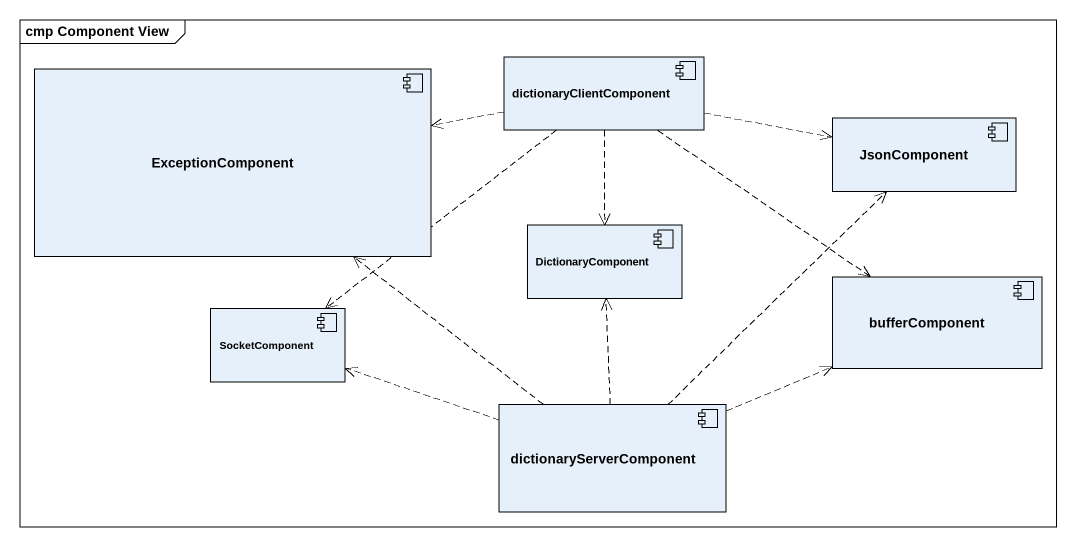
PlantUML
@startuml
mainframe cmp Component View
component ExceptionComponent
component dictionaryClientComponent
component JsonComponent
component DictionaryComponent
component bufferComponent
component SocketComponent
component dictionaryServerComponent
dictionaryClientComponent .left.> ExceptionComponent
dictionaryClientComponent .right.> JsonComponent
dictionaryClientComponent ..> DictionaryComponent
dictionaryClientComponent ..> bufferComponent
dictionaryClientComponent ..> SocketComponent
dictionaryServerComponent .up.> ExceptionComponent
dictionaryServerComponent .up.> JsonComponent
dictionaryServerComponent .up.> DictionaryComponent
dictionaryServerComponent .right.> bufferComponent
dictionaryServerComponent .left.> SocketComponent
@enduml
